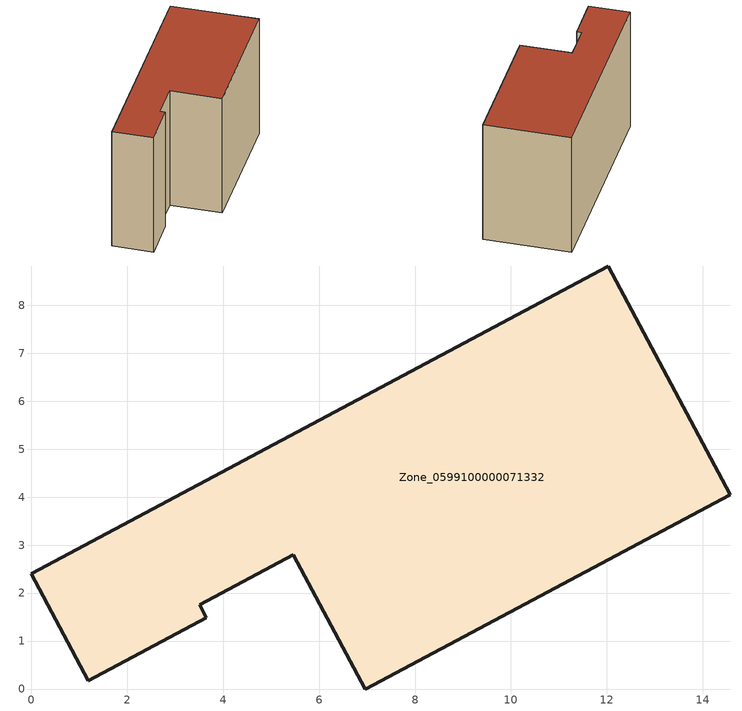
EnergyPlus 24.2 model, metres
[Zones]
Zone_0599100000071332
 floor ground (C_G): 12.03,8.82 14.57,4.05 6.96,0 5.46,2.8 3.51,1.76 3.65,1.49 1.19,0.17 0,2.4 z0
 wall outside (C_F): 1.19,0.17 3.65,1.49 3.51,1.76 5.46,2.8 6.96,0 14.57,4.05 12.03,8.82 0,2.4 1.19,0.17 z0:8.09
 roof outside (C_R): 12.03,8.82 0,2.4 1.19,0.17 3.65,1.49 3.51,1.76 5.46,2.8 6.96,0 14.57,4.05 z8.09
[BUILDING]
Pand.0599100000071332: North Axis=0; Terrain=City; Loads Convergence Tolerance Value=0.04; Temperature Convergence Tolerance Value=0.4; Solar Distribution=FullExterior; Maximum Number of Warmup Days=25; Minimum Number of Warmup Days=1
[Site:Location]
Rotterdam.The.Hague.AP_ZH_NLD Design_Conditions: Latitude=51.96; Longitude=4.45; Time Zone=1; Elevation=-4.5
[SITE:GROUNDTEMPERATURE:BUILDINGSURFACE]
18, 18, 18, 18, 18, 18, 18, 18, 18, 18, 18, 18
[MATERIAL] Thermal Absorptance=0.9; Solar Absorptance=0.7; Visible Absorptance=0.7
Name | Roughness | Thickness | Conductivity | Density | Specific Heat
G.TI.1975-1991 | MediumSmooth | 0.15 | 0.288461 | 540 | 1210
F.TI.1975-1991 | Rough | 0.3 | 0.230769 | 1920 | 840
R.TI.1975-1991 | MediumRough | 0.2 | 0.153846 | 1500 | 1000
[CONSTRUCTION]
C_G: G.TI.1975-1991
C_F: F.TI.1975-1991
C_R: R.TI.1975-1991
[ZONE]
Zone_0599100000071332: Type=1; Multiplier=1; Ceiling Height=Autocalculate; Volume=Autocalculate; Floor Area=autocalculate; Part of Total Floor Area=Yes
[ZONEINFILTRATION:DESIGNFLOWRATE]
Infil_Zone_0599100000071332: Zone or ZoneList or Space or SpaceList=Zone_0599100000071332; Schedule=AlwaysOn; Design Flow Rate Calculation Method=Flow/Area; Flow Rate per Floor Area=0.003; Constant Term Coefficient=1; Temperature Term Coefficient=0; Velocity Term Coefficient=0; Velocity Squared Term Coefficient=0
[HVACTEMPLATE:ZONE:IDEALLOADSAIRSYSTEM]
Zone_0599100000071332: Maximum Heating Supply Air Temperature=50; Minimum Cooling Supply Air Temperature=13; Maximum Heating Supply Air Humidity Ratio=0.0156; Minimum Cooling Supply Air Humidity Ratio=0.0077; Heating Limit=NoLimit; Cooling Limit=NoLimit; Dehumidification Control Type=ConstantSensibleHeatRatio; Cooling Sensible Heat Ratio=0.7; Dehumidification Setpoint=60; Humidification Control Type=None; Humidification Setpoint=30; Outdoor Air Method=None; Outdoor Air Flow Rate per Person=0.00944; Outdoor Air Flow Rate per Zone Floor Area=0; Outdoor Air Flow Rate per Zone=0; Demand Controlled Ventilation Type=None; Outdoor Air Economizer Type=NoEconomizer; Heat Recovery Type=None; Sensible Heat Recovery Effectiveness=0.7; Latent Heat Recovery Effectiveness=0.65
[ZONECONTROL:THERMOSTAT]
ThermostatControl_Zone_0599100000071332: Zone or ZoneList=Zone_0599100000071332; Control Type Schedule=DualSetpointControlType; Control 1=Thermostat_Zone_0599100000071332; Temperature Difference Between Cutout And Setpoint=0
[THERMOSTATSETPOINT:DUALSETPOINT]
Thermostat_Zone_0599100000071332: Heating Setpoint Temperature Schedule=HeatingSetpoint_Zone_0599100000071332; Cooling Setpoint Temperature Schedule=CoolingSetpoint_Zone_0599100000071332
[SCHEDULE:COMPACT]
HeatingSetpoint_Zone_0599100000071332: Through: 12/31, For: AllDays, Until: 24:00, 21
CoolingSetpoint_Zone_0599100000071332: Through: 12/31, For: AllDays, Until: 24:00, 24
DualSetpointControlType: Through: 12/31, For: AllDays, Until: 24:00, 4
AlwaysOn: Through: 12/31, For: AllDays, Until: 24:00, 1
